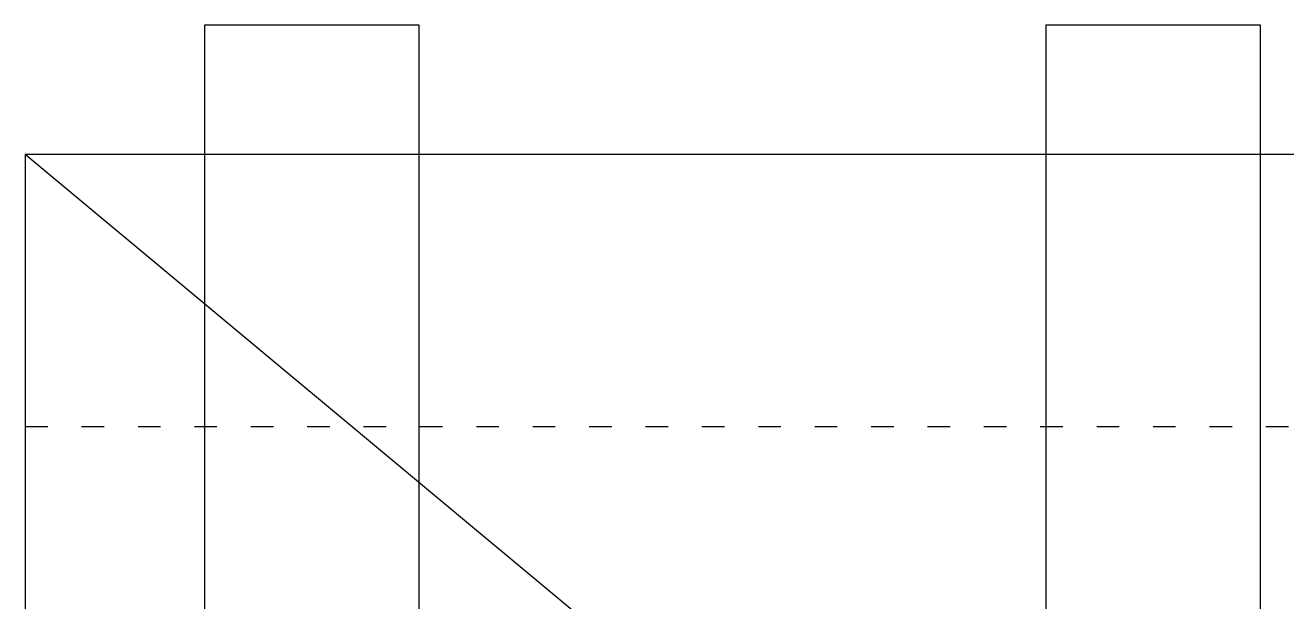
# Model space of a CAD drawing. Header units: millimetres. Extents: x 6622 to 532820, y 3370 to 359312.
# Drawn here: x 471500 to 472171, y 315885 to 316192 of the extents above; entities that cross this region are included whole.
import ezdxf

# ---------------------------------------------------------------- set-up
doc = ezdxf.new("R2010")
doc.units = ezdxf.units.MM
doc.linetypes.add('ACAD_ISO03W100', pattern=[30, 12, -18])

# ---------------------------------------------------------------- blocks, each defined once
blk = doc.blocks.new('A$C2A5E29B8')
at = {"color": 3}
for p, q in [((209.63, 5125.97), (95.35, 5125.97)), ((95.35, 5125.97), (95.35, 0)), ((209.63, 0), (209.63, 5125.97)), ((657.14, 5125.97), (542.86, 5125.97)), ((542.86, 5125.97), (542.86, 0)), ((657.14, 0), (657.14, 5125.97)), ((0, 5057.38), (1200, 4057.38))]:
    blk.add_line(p, q, dxfattribs=at)
at = {"color": 5}
for q in [(1200, 5057.38), (1200, 4057.38), (0, 4057.38)]:
    blk.add_line((0, 5057.38), q, dxfattribs=at)
at = {"color": 5, "linetype": 'ACAD_ISO03W100'}
blk.add_line((0, 4912.28), (1200, 4912.28), dxfattribs=at)

msp = doc.modelspace()

# ---------------------------------------------------------------- block references
at = {"color": 3}
msp.add_blockref('A$C2A5E29B8', (471500, 311065.654), dxfattribs=at)

doc.saveas('drawing.dxf')
